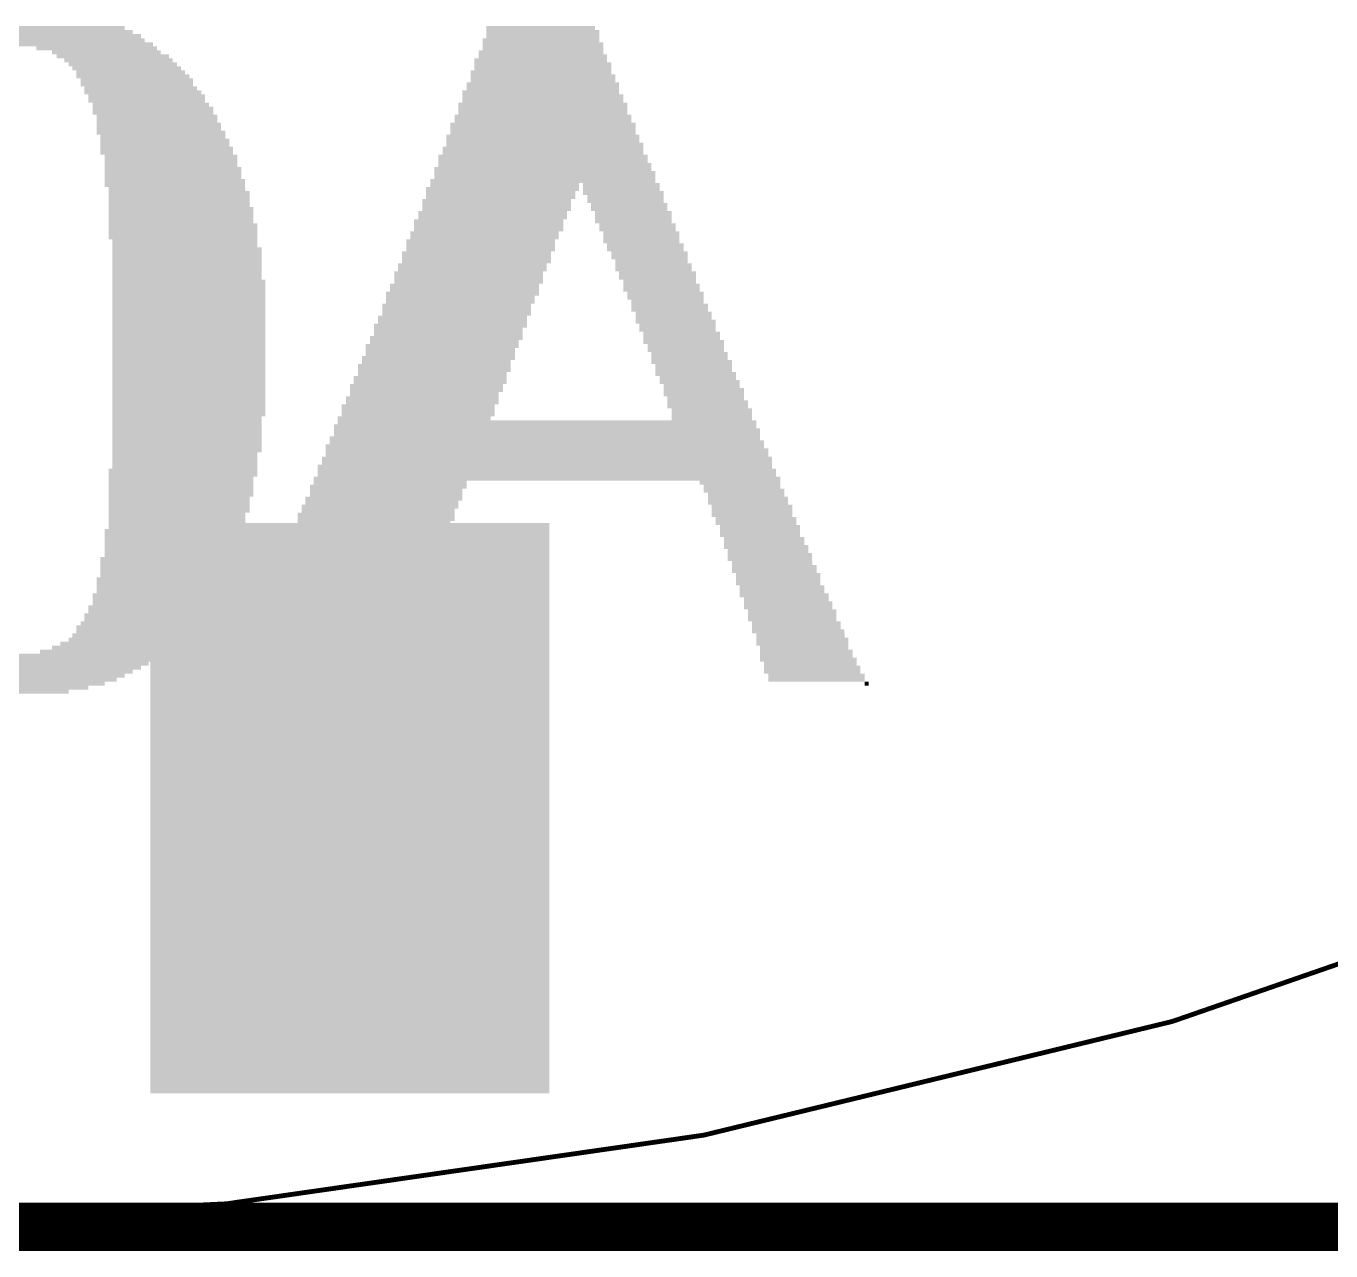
# Model space of a CAD drawing. Extents: x -26.8 to 26.8, y -26.8 to 26.8.
# Drawn here: x 1.48 to 8.35, y -26.8 to -20.35 of the extents above; entities that cross this region are included whole.
import ezdxf

# ---------------------------------------------------------------- set-up
doc = ezdxf.new("R2010")
doc.units = 0
for name, color, linetype in [('1', 12, 'CONTINUOUS'), ('16', 5, 'CONTINUOUS'), ('20', 53, 'CONTINUOUS'), ('201', 6, 'CONTINUOUS')]:
    doc.layers.add(name, color=color, linetype=linetype)

# ---------------------------------------------------------------- blocks, each defined once
blk = doc.blocks.new('RECT')
blk.add_solid([(-0.5, -0.5), (0.5, -0.5), (-0.5, 0.5), (0.5, 0.5)])

msp = doc.modelspace()

# ---------------------------------------------------------------- linework, layer by layer
at = {"layer": '1', "const_width": 0.2032}
msp.add_lwpolyline([(-26.67, -26.67), (26.67, -26.67)], dxfattribs=at)
at = {"layer": '16', "const_width": 0.254}
msp.add_lwpolyline([(-26.67, -26.67), (26.67, -26.67)], dxfattribs=at)
at = {"layer": '20', "const_width": 0.0254}
msp.add_lwpolyline([(0, -26.67, 1), (0, 26.67, 1), (0, -26.67)], format="xyb", dxfattribs=at)

# ---------------------------------------------------------------- block references
at = {"layer": '1', "xscale": 3, "yscale": 2.1, "rotation": 90}
msp.add_blockref('RECT', (3.185, -24.467), dxfattribs=at)
at = {"layer": '201', "rotation": 180}
for p, xscale, yscale in [((1.4605, -20.4047), 1.2497, 0.0211), ((1.4605, -20.3835), 1.1633, 0.0213), ((1.4592, -20.3623), 1.0795, 0.0211), ((4.1897, -20.3623), 0.5715, 0.0211), ((4.2012, -20.3835), 0.5944, 0.0213), ((4.2012, -20.4047), 0.5944, 0.0211), ((1.4605, -20.447), 1.3767, 0.0213), ((1.4491, -20.4258), 1.3132, 0.0211), ((1.8517, -20.4682), 0.635, 0.0211), ((4.191, -20.4258), 0.6147, 0.0211), ((4.2012, -20.447), 0.635, 0.0213), ((4.2012, -20.4682), 0.635, 0.0211), ((1.9037, -20.4893), 0.5715, 0.0211), ((1.9368, -20.5105), 0.5918, 0.0213), ((1.9672, -20.5317), 0.5715, 0.0211), ((4.1897, -20.5317), 0.6985, 0.0211), ((4.191, -20.4893), 0.6553, 0.0211), ((4.2012, -20.5105), 0.6756, 0.0213), ((1.9901, -20.5528), 0.5715, 0.0211), ((2.0104, -20.574), 0.5715, 0.0213), ((2.0307, -20.5952), 0.5715, 0.0211), ((4.191, -20.5952), 0.7417, 0.0211), ((4.2012, -20.5528), 0.7214, 0.0211), ((4.2012, -20.574), 0.7214, 0.0213), ((2.0422, -20.6163), 0.5944, 0.0211), ((2.0638, -20.6375), 0.5918, 0.0213), ((2.0638, -20.6587), 0.5918, 0.0211), ((2.0841, -20.6798), 0.5918, 0.0211), ((4.2012, -20.6587), 0.8026, 0.0211), ((4.2012, -20.6798), 0.8026, 0.0211), ((4.2012, -20.6163), 0.762, 0.0211), ((4.2012, -20.6375), 0.762, 0.0213), ((2.0955, -20.701), 0.6147, 0.0213), ((2.1158, -20.7222), 0.6147, 0.0211), ((2.1158, -20.7433), 0.6147, 0.0211), ((4.1897, -20.701), 0.8255, 0.0213), ((4.2012, -20.7222), 0.8484, 0.0211), ((4.2012, -20.7433), 0.8484, 0.0211), ((2.1488, -20.7857), 0.635, 0.0211), ((2.1488, -20.8068), 0.635, 0.0211), ((2.1374, -20.7645), 0.6121, 0.0213), ((4.2012, -20.7645), 0.889, 0.0213), ((4.2012, -20.7857), 0.889, 0.0211), ((4.2012, -20.8068), 0.889, 0.0211), ((2.1692, -20.828), 0.635, 0.0213), ((2.1692, -20.8492), 0.635, 0.0211), ((2.1793, -20.8703), 0.6553, 0.0211), ((4.2012, -20.8703), 0.9754, 0.0211), ((4.2012, -20.828), 0.9296, 0.0213), ((4.2012, -20.8492), 0.9296, 0.0211), ((2.1907, -20.9127), 0.6782, 0.0211), ((2.1793, -20.8915), 0.6553, 0.0213), ((2.2009, -20.9338), 0.6579, 0.0211), ((2.2111, -20.955), 0.6782, 0.0213), ((4.2012, -20.9338), 1.016, 0.0211), ((4.2012, -20.955), 1.016, 0.0213), ((4.2012, -20.8915), 0.9754, 0.0213), ((4.2012, -20.9127), 0.9754, 0.0211), ((2.2111, -20.9762), 0.6782, 0.0211), ((2.2212, -20.9973), 0.6985, 0.0211), ((2.2212, -21.0185), 0.6985, 0.0213), ((4.2012, -20.9973), 1.0566, 0.0211), ((4.2012, -21.0185), 1.0566, 0.0213), ((4.2113, -20.9762), 1.0363, 0.0211), ((2.2441, -21.0397), 0.6985, 0.0211), ((2.2441, -21.0608), 0.6985, 0.0211), ((2.2441, -21.082), 0.6985, 0.0213), ((4.2113, -21.082), 1.1227, 0.0213), ((4.2012, -21.0397), 1.1024, 0.0211), ((4.2012, -21.0608), 1.1024, 0.0211), ((2.2543, -21.1032), 0.7188, 0.0211), ((2.2543, -21.1243), 0.7188, 0.0211), ((2.2543, -21.1455), 0.7188, 0.0213), ((4.2113, -21.1243), 1.1633, 0.0211), ((4.2113, -21.1455), 1.1633, 0.0213), ((4.2012, -21.1032), 1.143, 0.0211), ((2.2644, -21.1667), 0.7391, 0.0211), ((2.2644, -21.1878), 0.7391, 0.0211), ((2.2746, -21.209), 0.7188, 0.0213), ((2.286, -21.2302), 0.7417, 0.0211), ((3.9789, -21.2302), 0.7849, 0.0211), ((3.9891, -21.209), 0.8052, 0.0213), ((4.0005, -21.1878), 0.7823, 0.0211), ((4.2012, -21.1667), 1.1836, 0.0211), ((4.6139, -21.1878), 0.4039, 0.0211), ((4.6139, -21.209), 0.4039, 0.0213), ((4.6241, -21.2302), 0.4242, 0.0211), ((2.286, -21.2513), 0.7417, 0.0211), ((2.286, -21.2725), 0.7417, 0.0213), ((2.286, -21.2937), 0.7417, 0.0211), ((3.9573, -21.2725), 0.7823, 0.0213), ((3.9573, -21.2937), 0.7823, 0.0211), ((3.9789, -21.2513), 0.7849, 0.0211), ((4.6355, -21.2513), 0.4013, 0.0211), ((4.6355, -21.2725), 0.4013, 0.0213), ((4.6558, -21.2937), 0.4013, 0.0211), ((2.2962, -21.3148), 0.762, 0.0211), ((2.2962, -21.336), 0.762, 0.0213), ((2.2962, -21.3572), 0.762, 0.0211), ((3.937, -21.336), 0.7823, 0.0213), ((3.937, -21.3572), 0.7823, 0.0211), ((3.9573, -21.3148), 0.7823, 0.0211), ((4.6558, -21.3148), 0.4013, 0.0211), ((4.6774, -21.336), 0.4039, 0.0213), ((4.6774, -21.3572), 0.4039, 0.0211), ((2.3063, -21.3995), 0.7823, 0.0213), ((2.3063, -21.4207), 0.7823, 0.0211), ((2.2962, -21.3783), 0.762, 0.0211), ((3.9154, -21.3783), 0.7849, 0.0211), ((3.9154, -21.3995), 0.7849, 0.0213), ((3.9154, -21.4207), 0.7849, 0.0211), ((4.6774, -21.3783), 0.4039, 0.0211), ((4.699, -21.3995), 0.4013, 0.0213), ((4.699, -21.4207), 0.4013, 0.0211), ((2.3063, -21.4418), 0.7823, 0.0211), ((2.3063, -21.463), 0.7823, 0.0213), ((2.3165, -21.4842), 0.762, 0.0211), ((2.3165, -21.5053), 0.762, 0.0211), ((3.8735, -21.4842), 0.7823, 0.0211), ((3.8735, -21.5053), 0.7823, 0.0211), ((3.8938, -21.4418), 0.7823, 0.0211), ((3.8938, -21.463), 0.7823, 0.0213), ((4.7193, -21.4418), 0.4013, 0.0211), ((4.7193, -21.463), 0.4013, 0.0213), ((4.7193, -21.4842), 0.4013, 0.0211), ((4.7409, -21.5053), 0.4039, 0.0211), ((2.3279, -21.5265), 0.7849, 0.0213), ((2.3279, -21.5477), 0.7849, 0.0211), ((2.3279, -21.5688), 0.7849, 0.0211), ((3.8519, -21.5477), 0.7849, 0.0211), ((3.8519, -21.5688), 0.7849, 0.0211), ((3.8735, -21.5265), 0.7823, 0.0213), ((4.7409, -21.5265), 0.4039, 0.0213), ((4.7625, -21.5477), 0.4013, 0.0211), ((4.7625, -21.5688), 0.4013, 0.0211), ((2.3279, -21.59), 0.7849, 0.0213), ((2.3279, -21.6112), 0.7849, 0.0211), ((2.3279, -21.6323), 0.7849, 0.0211), ((3.8303, -21.6112), 0.7823, 0.0211), ((3.8303, -21.6323), 0.7823, 0.0211), ((3.8519, -21.59), 0.7849, 0.0213), ((4.7727, -21.59), 0.381, 0.0213), ((4.7828, -21.6112), 0.4013, 0.0211), ((4.7828, -21.6323), 0.4013, 0.0211), ((2.3279, -21.6535), 0.7849, 0.0213), ((2.3279, -21.6747), 0.7849, 0.0211), ((2.3381, -21.6958), 0.8052, 0.0211), ((3.81, -21.6535), 0.7823, 0.0213), ((3.81, -21.6747), 0.7823, 0.0211), ((3.81, -21.6958), 0.7823, 0.0211), ((4.8044, -21.6535), 0.4039, 0.0213), ((4.8044, -21.6747), 0.4039, 0.0211), ((4.8158, -21.6958), 0.381, 0.0211), ((2.3381, -21.717), 0.8052, 0.0213), ((2.3381, -21.7382), 0.8052, 0.0211), ((2.3381, -21.7593), 0.8052, 0.0211), ((2.3381, -21.7805), 0.8052, 0.0213), ((3.7668, -21.7805), 0.7823, 0.0213), ((3.7783, -21.7593), 0.8052, 0.0211), ((3.7884, -21.717), 0.7849, 0.0213), ((3.7884, -21.7382), 0.7849, 0.0211), ((4.826, -21.717), 0.4013, 0.0213), ((4.826, -21.7382), 0.4013, 0.0211), ((4.8463, -21.7593), 0.4013, 0.0211), ((4.8463, -21.7805), 0.4013, 0.0213), ((2.3381, -21.8017), 0.8052, 0.0211), ((2.3381, -21.8228), 0.8052, 0.0211), ((2.3381, -21.844), 0.8052, 0.0213), ((3.7465, -21.8228), 0.7823, 0.0211), ((3.7465, -21.844), 0.7823, 0.0213), ((3.7668, -21.8017), 0.7823, 0.0211), ((4.8679, -21.8228), 0.4039, 0.0211), ((4.8679, -21.844), 0.4039, 0.0213), ((4.8565, -21.8017), 0.381, 0.0211), ((2.3381, -21.8652), 0.8052, 0.0211), ((2.3381, -21.8863), 0.8052, 0.0211), ((2.3381, -21.9075), 0.8052, 0.0213), ((3.7249, -21.8863), 0.7849, 0.0211), ((3.7249, -21.9075), 0.7849, 0.0213), ((3.7465, -21.8652), 0.7823, 0.0211), ((4.8895, -21.8652), 0.4013, 0.0211), ((4.8895, -21.8863), 0.4013, 0.0211), ((4.8997, -21.9075), 0.4216, 0.0213), ((2.3381, -21.9287), 0.8052, 0.0211), ((2.3381, -21.9498), 0.8052, 0.0211), ((2.3381, -21.971), 0.8052, 0.0213), ((3.7147, -21.9287), 0.8052, 0.0211), ((3.7033, -21.9498), 0.7823, 0.0211), ((3.7033, -21.971), 0.7823, 0.0213), ((4.9098, -21.9287), 0.4013, 0.0211), ((4.9098, -21.9498), 0.4013, 0.0211), ((4.9314, -21.971), 0.4039, 0.0213), ((2.3381, -21.9922), 0.8052, 0.0211), ((2.3381, -22.0133), 0.8052, 0.0211), ((2.3381, -22.0345), 0.8052, 0.0213), ((2.3381, -22.0557), 0.8052, 0.0211), ((3.6614, -22.0557), 0.7849, 0.0211), ((3.6716, -22.0345), 0.8052, 0.0213), ((3.683, -22.0133), 0.7823, 0.0211), ((3.6932, -21.9922), 0.8026, 0.0211), ((4.9314, -21.9922), 0.4039, 0.0211), ((4.9416, -22.0133), 0.4242, 0.0211), ((4.953, -22.0345), 0.4013, 0.0213), ((4.953, -22.0557), 0.4013, 0.0211), ((2.3381, -22.0768), 0.8052, 0.0211), ((2.3381, -22.098), 0.8052, 0.0213), ((2.3381, -22.1192), 0.8052, 0.0211), ((3.6513, -22.098), 0.8052, 0.0213), ((3.6398, -22.1192), 0.7823, 0.0211), ((3.6614, -22.0768), 0.7849, 0.0211), ((4.9733, -22.0768), 0.4013, 0.0211), ((4.9733, -22.098), 0.4013, 0.0213), ((4.9848, -22.1192), 0.4242, 0.0211), ((2.3381, -22.1403), 0.8052, 0.0211), ((2.3381, -22.1615), 0.8052, 0.0213), ((2.3381, -22.1827), 0.8052, 0.0211), ((3.6195, -22.1827), 0.7823, 0.0211), ((3.6297, -22.1403), 0.8026, 0.0211), ((3.6297, -22.1615), 0.8026, 0.0213), ((4.9949, -22.1403), 0.4039, 0.0211), ((4.9949, -22.1615), 0.4039, 0.0213), ((5.0051, -22.1827), 0.4242, 0.0211), ((2.3381, -22.2038), 0.8052, 0.0211), ((2.3381, -22.225), 0.8052, 0.0213), ((2.3381, -22.2462), 0.8052, 0.0211), ((3.5878, -22.2462), 0.8052, 0.0211), ((3.6081, -22.2038), 0.8052, 0.0211), ((3.6081, -22.225), 0.8052, 0.0213), ((5.0165, -22.2038), 0.4013, 0.0211), ((5.0267, -22.225), 0.4216, 0.0213), ((5.0368, -22.2462), 0.4013, 0.0211), ((2.3381, -22.2673), 0.8052, 0.0211), ((2.3381, -22.2885), 0.8052, 0.0213), ((2.3381, -22.3097), 0.8052, 0.0211), ((2.3381, -22.3308), 0.8052, 0.0211), ((3.5662, -22.3097), 0.8026, 0.0211), ((3.5662, -22.3308), 0.8026, 0.0211), ((3.5763, -22.2885), 0.7823, 0.0213), ((3.5878, -22.2673), 0.8052, 0.0211), ((5.0483, -22.2673), 0.4242, 0.0211), ((5.0483, -22.2885), 0.4242, 0.0213), ((5.0584, -22.3097), 0.4039, 0.0211), ((5.0686, -22.3308), 0.4242, 0.0211), ((2.3381, -22.352), 0.8052, 0.0213), ((2.3381, -22.3732), 0.8052, 0.0211), ((2.3381, -22.3943), 0.8052, 0.0211), ((3.5446, -22.352), 0.8052, 0.0213), ((3.5446, -22.3732), 0.8052, 0.0211), ((3.5446, -22.3943), 0.8052, 0.0211), ((5.0686, -22.352), 0.4242, 0.0213), ((5.0902, -22.3732), 0.4216, 0.0211), ((5.0902, -22.3943), 0.4216, 0.0211), ((2.3279, -22.4155), 0.7849, 0.0213), ((2.3279, -22.4367), 0.7849, 0.0211), ((2.3279, -22.4578), 0.7849, 0.0211), ((4.2126, -22.4578), 2.2225, 0.0211), ((3.5243, -22.4155), 0.8052, 0.0213), ((4.2228, -22.4367), 2.2022, 0.0211), ((5.0902, -22.4155), 0.4216, 0.0213), ((2.3279, -22.479), 0.7849, 0.0213), ((2.3279, -22.5002), 0.7849, 0.0211), ((2.3279, -22.5213), 0.7849, 0.0211), ((4.2113, -22.5213), 2.2657, 0.0211), ((4.2228, -22.479), 2.2428, 0.0213), ((4.2228, -22.5002), 2.2428, 0.0211), ((2.3279, -22.5425), 0.7849, 0.0213), ((2.3279, -22.5637), 0.7849, 0.0211), ((2.3279, -22.5848), 0.7849, 0.0211), ((2.3165, -22.606), 0.762, 0.0213), ((4.2113, -22.5637), 2.3063, 0.0211), ((4.2228, -22.5848), 2.3292, 0.0211), ((4.2228, -22.606), 2.3292, 0.0213), ((4.2215, -22.5425), 2.286, 0.0213), ((2.3165, -22.6272), 0.762, 0.0211), ((2.3165, -22.6483), 0.762, 0.0211), ((2.3165, -22.6695), 0.762, 0.0213), ((4.2113, -22.6695), 2.3927, 0.0213), ((4.2228, -22.6272), 2.3698, 0.0211), ((4.2228, -22.6483), 2.3698, 0.0211), ((2.3063, -22.6907), 0.7823, 0.0211), ((2.3063, -22.7118), 0.7823, 0.0211), ((2.2962, -22.733), 0.762, 0.0213), ((4.2228, -22.733), 2.4562, 0.0213), ((4.2215, -22.6907), 2.413, 0.0211), ((4.2215, -22.7118), 2.413, 0.0211), ((2.2962, -22.7542), 0.762, 0.0211), ((2.2962, -22.7753), 0.762, 0.0211), ((2.2962, -22.7965), 0.762, 0.0213), ((3.3871, -22.7753), 0.8255, 0.0211), ((3.3757, -22.7965), 0.8026, 0.0213), ((3.3973, -22.7542), 0.8052, 0.0211), ((5.2388, -22.7542), 0.4242, 0.0211), ((5.2489, -22.7753), 0.4039, 0.0211), ((5.2591, -22.7965), 0.4242, 0.0213), ((2.2962, -22.8177), 0.762, 0.0211), ((2.286, -22.8388), 0.7417, 0.0211), ((2.286, -22.86), 0.7417, 0.0213), ((2.286, -22.8812), 0.7417, 0.0211), ((3.3439, -22.8812), 0.8255, 0.0211), ((3.3642, -22.8388), 0.8255, 0.0211), ((3.3541, -22.86), 0.8052, 0.0213), ((3.3757, -22.8177), 0.8026, 0.0211), ((5.2705, -22.8177), 0.4013, 0.0211), ((5.2807, -22.8388), 0.4216, 0.0211), ((5.2807, -22.86), 0.4216, 0.0213), ((5.3022, -22.8812), 0.4242, 0.0211), ((2.286, -22.9023), 0.7417, 0.0211), ((2.2746, -22.9235), 0.7188, 0.0213), ((2.2746, -22.9447), 0.7188, 0.0211), ((3.3236, -22.9235), 0.8255, 0.0213), ((3.3236, -22.9447), 0.8255, 0.0211), ((3.3338, -22.9023), 0.8052, 0.0211), ((5.3022, -22.9023), 0.4242, 0.0211), ((5.3022, -22.9235), 0.4242, 0.0213), ((5.3226, -22.9447), 0.4242, 0.0211), ((2.2543, -23.0082), 0.7188, 0.0211), ((2.2746, -22.9658), 0.7188, 0.0211), ((2.2644, -22.987), 0.6985, 0.0213), ((3.3007, -22.987), 0.8255, 0.0213), ((3.3007, -23.0082), 0.8255, 0.0211), ((3.3122, -22.9658), 0.8026, 0.0211), ((5.3226, -22.9658), 0.4242, 0.0211), ((5.3442, -22.987), 0.4216, 0.0213), ((5.3442, -23.0082), 0.4216, 0.0211), ((2.2441, -23.0717), 0.6985, 0.0211), ((2.2543, -23.0293), 0.7188, 0.0211), ((2.2543, -23.0505), 0.7188, 0.0213), ((3.2804, -23.0293), 0.8255, 0.0211), ((3.2804, -23.0505), 0.8255, 0.0213), ((3.2804, -23.0717), 0.8255, 0.0211), ((5.3442, -23.0293), 0.4216, 0.0211), ((5.3658, -23.0505), 0.4242, 0.0213), ((5.3658, -23.0717), 0.4242, 0.0211), ((2.2441, -23.0928), 0.6985, 0.0211), ((2.2327, -23.114), 0.6756, 0.0213), ((2.2327, -23.1352), 0.6756, 0.0211), ((3.2487, -23.1352), 0.8484, 0.0211), ((3.2601, -23.0928), 0.8255, 0.0211), ((3.2601, -23.114), 0.8255, 0.0213), ((5.3759, -23.0928), 0.4445, 0.0211), ((5.3861, -23.114), 0.4242, 0.0213), ((5.3962, -23.1352), 0.4445, 0.0211), ((2.2009, -23.2198), 0.6579, 0.0211), ((2.2212, -23.1563), 0.6985, 0.0211), ((2.2111, -23.1775), 0.6782, 0.0213), ((2.2111, -23.1987), 0.6782, 0.0211), ((3.2169, -23.2198), 0.8255, 0.0211), ((3.2271, -23.1775), 0.8458, 0.0213), ((3.2271, -23.1987), 0.8458, 0.0211), ((3.2372, -23.1563), 0.8255, 0.0211), ((5.3962, -23.1563), 0.4445, 0.0211), ((5.4077, -23.1775), 0.4216, 0.0213), ((5.4191, -23.1987), 0.4445, 0.0211), ((5.4191, -23.2198), 0.4445, 0.0211), ((2.1793, -23.2622), 0.6553, 0.0211), ((2.1793, -23.2833), 0.6553, 0.0211), ((2.2009, -23.241), 0.6579, 0.0213), ((3.1852, -23.2833), 0.8484, 0.0211), ((3.2067, -23.241), 0.8458, 0.0213), ((3.2067, -23.2622), 0.8458, 0.0211), ((5.4394, -23.241), 0.4445, 0.0213), ((5.4394, -23.2622), 0.4445, 0.0211), ((5.4394, -23.2833), 0.4445, 0.0211), ((2.1488, -23.3468), 0.635, 0.0211), ((2.1692, -23.3045), 0.635, 0.0213), ((2.1692, -23.3257), 0.635, 0.0211), ((3.175, -23.3257), 0.8687, 0.0211), ((3.1636, -23.3468), 0.8458, 0.0211), ((3.1852, -23.3045), 0.8484, 0.0213), ((5.4597, -23.3045), 0.4445, 0.0213), ((5.4597, -23.3257), 0.4445, 0.0211), ((5.4712, -23.3468), 0.4674, 0.0211), ((2.1158, -23.4103), 0.6147, 0.0211), ((2.1374, -23.368), 0.6121, 0.0213), ((2.1374, -23.3892), 0.6121, 0.0211), ((3.1534, -23.3892), 0.8661, 0.0211), ((3.1433, -23.4103), 0.8458, 0.0211), ((3.1636, -23.368), 0.8458, 0.0213), ((5.4826, -23.368), 0.4445, 0.0213), ((5.4928, -23.3892), 0.4648, 0.0211), ((5.4928, -23.4103), 0.4648, 0.0211), ((2.0638, -23.495), 0.5918, 0.0213), ((2.0955, -23.4527), 0.6147, 0.0211), ((2.0841, -23.4738), 0.5918, 0.0211), ((2.1057, -23.4315), 0.5944, 0.0213), ((3.1115, -23.4738), 0.8687, 0.0211), ((3.1115, -23.495), 0.8687, 0.0213), ((3.1318, -23.4315), 0.8687, 0.0213), ((3.1318, -23.4527), 0.8687, 0.0211), ((5.5131, -23.4315), 0.4648, 0.0213), ((5.5131, -23.4527), 0.4648, 0.0211), ((5.5131, -23.4738), 0.4648, 0.0211), ((5.5347, -23.495), 0.4674, 0.0213), ((2.0104, -23.5585), 0.5715, 0.0213), ((2.0422, -23.5162), 0.5944, 0.0211), ((2.0307, -23.5373), 0.5715, 0.0211), ((3.0785, -23.5585), 0.889, 0.0213), ((3.1013, -23.5162), 0.889, 0.0211), ((3.0899, -23.5373), 0.8661, 0.0211), ((5.5347, -23.5162), 0.4674, 0.0211), ((5.5448, -23.5373), 0.4877, 0.0211), ((5.5563, -23.5585), 0.4648, 0.0213), ((1.9253, -23.622), 0.6147, 0.0213), ((1.9571, -23.6008), 0.5918, 0.0211), ((1.9901, -23.5797), 0.5715, 0.0211), ((3.0582, -23.622), 0.889, 0.0213), ((3.0683, -23.6008), 0.8687, 0.0211), ((3.0785, -23.5797), 0.889, 0.0211), ((5.5664, -23.5797), 0.4851, 0.0211), ((5.5664, -23.6008), 0.4851, 0.0211), ((5.5766, -23.622), 0.4648, 0.0213), ((1.4808, -23.6643), 1.3767, 0.0211), ((1.4821, -23.6855), 1.3335, 0.0213), ((1.8834, -23.6432), 0.6579, 0.0211), ((3.0378, -23.6643), 0.889, 0.0211), ((3.0378, -23.6855), 0.889, 0.0213), ((3.0582, -23.6432), 0.889, 0.0211), ((5.588, -23.6432), 0.4877, 0.0211), ((5.588, -23.6643), 0.4877, 0.0211), ((5.5982, -23.6855), 0.508, 0.0213), ((1.491, -23.7067), 1.27, 0.0211), ((1.4923, -23.7278), 1.1862, 0.0211), ((1.4808, -23.749), 1.1227, 0.0213), ((1.4808, -23.7702), 1.0363, 0.0211), ((3.0048, -23.749), 0.9093, 0.0213), ((3.0048, -23.7702), 0.9093, 0.0211), ((3.0264, -23.7067), 0.9119, 0.0211), ((3.015, -23.7278), 0.889, 0.0211), ((5.6083, -23.7067), 0.4877, 0.0211), ((5.6185, -23.7278), 0.508, 0.0211), ((5.6185, -23.749), 0.508, 0.0213), ((5.6413, -23.7702), 0.508, 0.0211), ((1.4923, -23.7913), 0.9322, 0.0211), ((1.4923, -23.8125), 0.8052, 0.0213), ((1.4808, -23.8337), 0.6553, 0.0211), ((2.9845, -23.7913), 0.9093, 0.0211), ((5.6413, -23.7913), 0.508, 0.0211), ((5.9055, -23.8125), 0.0203, 0.0213), ((1.4821, -23.8548), 0.4445, 0.0211)]:
    msp.add_blockref('RECT', p, dxfattribs=dict(at, xscale=xscale, yscale=yscale))

doc.saveas('drawing.dxf')
